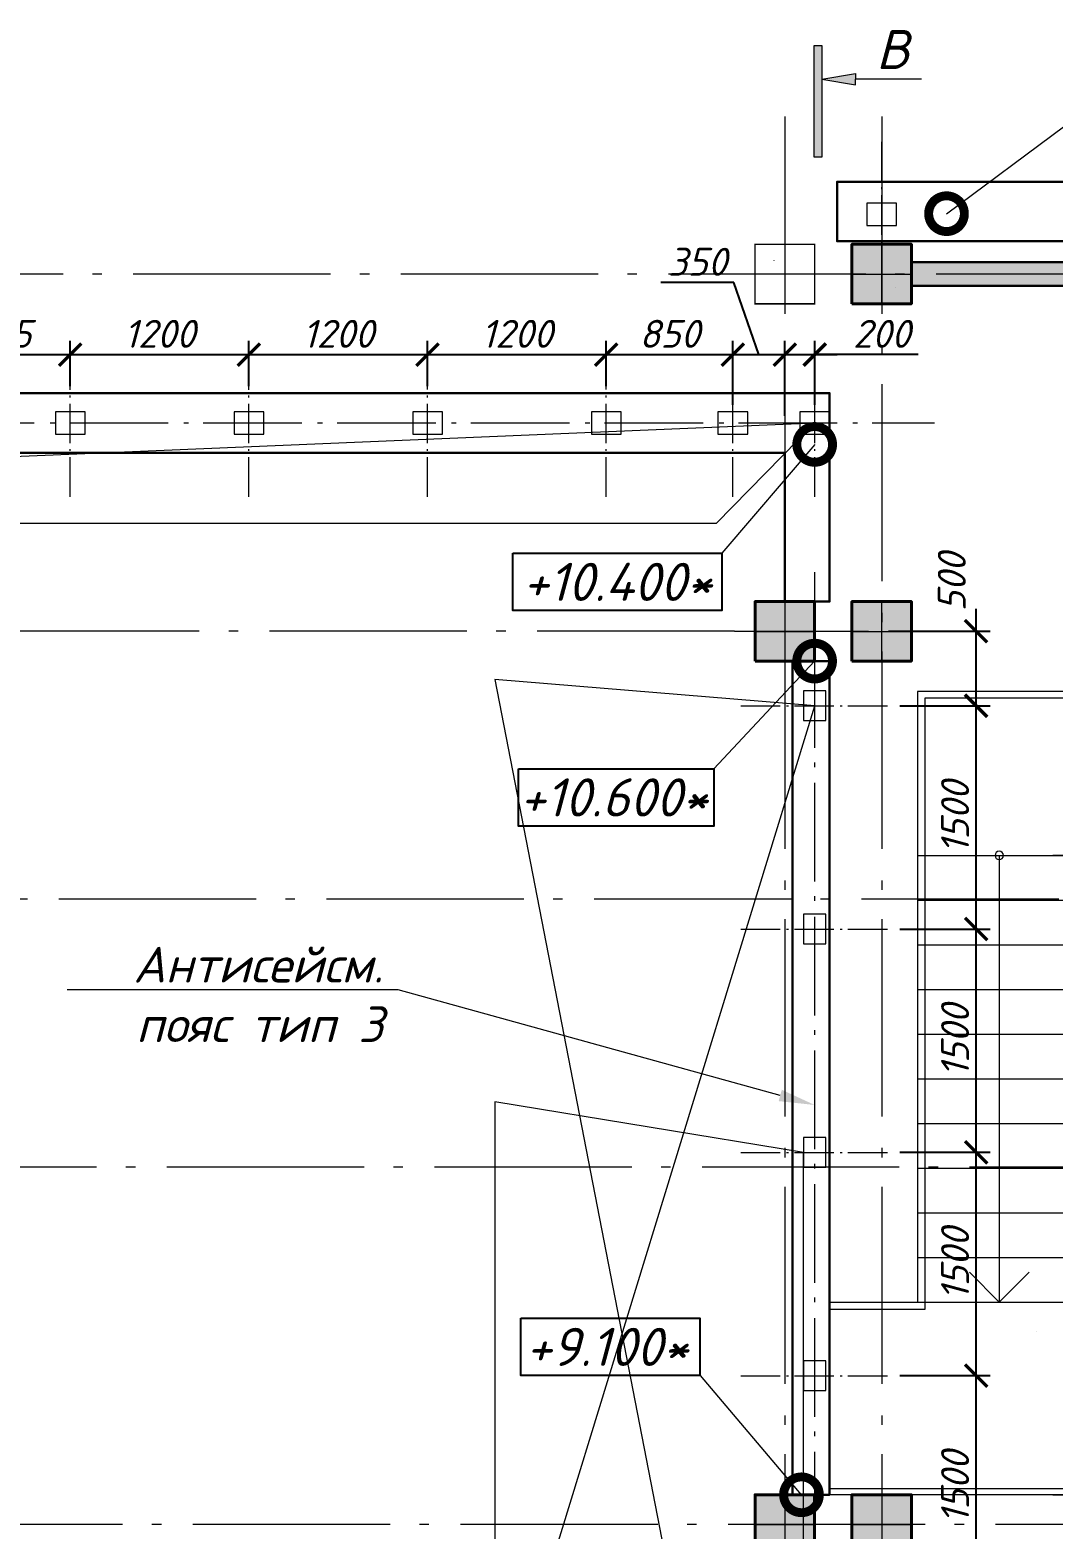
# Model space of a CAD drawing. Header units: millimetres. Extents: x -238377 to 196118, y -123284 to 30177.
# Drawn here: x -88593 to -81721, y -73240 to -63171 of the extents above; entities that cross this region are included whole.
import ezdxf
from ezdxf import colors
from ezdxf.entities.mleader import LeaderData, LeaderLine
from ezdxf.enums import TextEntityAlignment as Align
from ezdxf.math import Vec2, Vec3

# ---------------------------------------------------------------- set-up
doc = ezdxf.new("R2010")
doc.units = ezdxf.units.MM
doc.header["$MEASUREMENT"] = 0
doc.linetypes.add('Double Dashed', pattern=[1797.222233, 1325, -211.666656, 63.333344, -197.222233])
doc.linetypes.add('Штриховая', pattern=[5644.444466, 2822.222233, -2822.222233])
doc.layers.get('0').update_dxf_attribs({"lineweight": 5})
for name, color, linetype, lineweight in [('#Бетон', 10, 'Continuous', 15), ('#Выноски', 150, 'Continuous', 15), ('#размеры', 7, 'Continuous', 5), ('колонны_Ном._пера__94', 252, 'Continuous', 13), ('колонны_Ном._пера__99', 7, 'Continuous', 40), ('лестницы_Ном._пера__96', 7, 'Continuous', 13), ('оси_Ном._пера__96', 7, 'Continuous', 5), ('стены наруж_Ном._пера__97', 7, 'Continuous', 20), ('чертеж_Ном._пера__97', 7, 'Continuous', 20)]:
    doc.layers.add(name, color=color, linetype=linetype, lineweight=lineweight)
for name, color, linetype in [('#стены внутр', 152, 'Continuous'), ('#стены наруж', 7, 'Continuous'), ('колонны', 7, 'Continuous'), ('оси', 7, 'Continuous'), ('текст', 7, 'Continuous')]:
    doc.layers.add(name, color=color, linetype=linetype)
doc.styles.add('STEP PR', font='isocpeui.ttf')
doc.styles.add('СГЕНЕРИР_СТИЛЬ_3', font='gost_2_304-81_type.ttf')
doc.dimstyles.new('SPDS', dxfattribs={"dimscale": 10, "dimtxt": 2.5, "dimasz": 2, "dimexe": 1.25, "dimexo": 0.625, "dimtad": 1, "dimdec": 0, "dimrnd": 0.001, "dimtxsty": 'STEP PR', "dimblk": 'ARCHTICK', "dimcen": 2.5, "dimdle": 2, "dimclrd": 256, "dimclre": 256, "dimclrt": 7, "dimadec": 0, "dimazin": 2, "dimtfac": 0.75, "dimtdec": 0, "dimtmove": 1, "dimatfit": 3, "dimfxl": 1, "dimtolj": 1, "dimarcsym": 1})

# ---------------------------------------------------------------- blocks, each defined once
blk = doc.blocks.new('Колонна_15_1', base_point=(22379, 71856))
at = {"layer": 'колонны_Ном._пера__94', "linetype": 'Continuous', "true_color": 0x7d7d7d}
blk.add_hatch(color=8, dxfattribs=at).paths.add_polyline_path([(22179, 71647), (22579, 71647), (22579, 72047), (22179, 72047)])
blk.add_hatch(color=8, dxfattribs=at).paths.add_polyline_path([(22179, 71647), (22579, 71647), (22579, 72047), (22179, 72047)])
at = {"layer": 'колонны_Ном._пера__99', "linetype": 'Continuous', "flags": 128}
blk.add_lwpolyline([(22179, 71647), (22579, 71647), (22579, 72047), (22179, 72047)], close=True, dxfattribs=at)
at = {"layer": 'колонны_Ном._пера__99', "color": 8, "linetype": 'Continuous', "true_color": 0x737373, "flags": 128}
blk.add_lwpolyline([(22179, 71647), (22579, 71647), (22579, 72047), (22179, 72047)], close=True, dxfattribs=at)
at = {"layer": 'оси_Ном._пера__96', "color": 253, "lineweight": 5, "true_color": 0x9c9c9c}
for points in [[(22379, 72047), (22379, 71647)], [(22379, 72047), (22379, 71647)], [(22179, 71847), (22579, 71847)], [(22179, 71847), (22579, 71847)]]:
    blk.add_lwpolyline(points, dxfattribs=at)
blk = doc.blocks.new('л 4050h')
at = {"color": 8, "lineweight": 0, "true_color": 0x737373}
for centre, radius in [((2149, 4800), 28.2), ((1599, 1055), 45.6)]:
    blk.add_circle(centre, radius, dxfattribs=at)
at = {"layer": 'лестницы_Ном._пера__96', "color": 8, "lineweight": 0, "true_color": 0x737373}
for p, q in [((-101, 5900), (2699, 5900)), ((-101, 505), (-101, 5900)), ((2699, 5900), (2699, 1800)), ((-101, 4800), (999, 4800)), ((449, 4800), (249, 4600)), ((449, 1605), (449, 4800)), ((449, 4800), (649, 4600)), ((999, 1605), (999, 4800)), ((2699, 4800), (1599, 4800)), ((2149, 4800), (2149, 1800)), ((-101, 4500), (999, 4500)), ((2699, 4500), (1599, 4500)), ((-101, 4200), (999, 4200)), ((2699, 4200), (1599, 4200)), ((-101, 3900), (999, 3900)), ((2699, 3900), (1599, 3900)), ((-101, 3600), (999, 3600)), ((2699, 3600), (1599, 3600)), ((-101, 3300), (999, 3300)), ((2699, 3300), (1599, 3300)), ((-101, 3000), (999, 3000)), ((2699, 3000), (1599, 3000)), ((2699, 3000), (1599, 3000)), ((-101, 2700), (999, 2700)), ((2699, 2700), (1599, 2700)), ((-101, 2400), (999, 2400)), ((2698, 2400), (1599, 2400)), ((-101, 2100), (999, 2100)), ((2698, 2100), (1599, 2100)), ((2149, 1800), (1949, 2000)), ((2149, 1800), (2349, 2000)), ((-101, 1800), (999, 1800)), ((-161, 505), (-161, 1605)), ((99, 505), (99, 1605)), ((399, 505), (399, 1605)), ((699, 505), (699, 1605)), ((999, 505), (999, 1605)), ((1299, 505), (1299, 1605)), ((1599, 505), (1599, 1605)), ((1599, 505), (1599, 1604)), ((99, 1055), (299, 1255)), ((1599, 1055), (99, 1055)), ((99, 1055), (299, 855))]:
    blk.add_line(p, q, dxfattribs=at)
at = {"layer": 'лестницы_Ном._пера__96', "color": 8, "true_color": 0x737373}
for p, q in [((999, 4800), (1789, 4800)), ((99, 505), (99, 1605))]:
    blk.add_line(p, q, dxfattribs=at)
at = {"layer": 'лестницы_Ном._пера__96', "color": 8, "linetype": 'Continuous', "lineweight": 15, "true_color": 0x737373}
blk.add_line((3289, 1800), (1599, 1800), dxfattribs=at)
at = {"layer": 'лестницы_Ном._пера__96', "color": 8, "linetype": 'Штриховая', "lineweight": 0, "ltscale": 0.05, "true_color": 0x737373}
blk.add_line((-101, 600), (999, 600), dxfattribs=at)
at = {"layer": 'лестницы_Ном._пера__96', "color": 8, "linetype": 'Continuous', "true_color": 0x737373}
blk.add_line((1789, 505), (191, 505), dxfattribs=at)
at = {"layer": 'лестницы_Ном._пера__96', "color": 8, "lineweight": 0, "true_color": 0x737373}
for points in [[(-48, 1605), (-48, 5857), (2649, 5857), (2649, 1800), (2649, 1750), (3289, 1750)], [(999, 1605), (999, 545)]]:
    blk.add_lwpolyline(points, dxfattribs=at)
at = {"layer": 'лестницы_Ном._пера__96', "color": 8, "linetype": 'Continuous', "lineweight": 15, "true_color": 0x737373}
for points in [[(-161, 1605), (1599, 1605), (1599, 4800)], [(-161, 505), (1790, 505), (1790, 505), (3289, 505)]]:
    blk.add_lwpolyline(points, dxfattribs=at)
at = {"layer": 'лестницы_Ном._пера__96', "color": 8, "linetype": 'Continuous', "lineweight": 0, "true_color": 0x737373}
blk.add_lwpolyline([(3289, 505), (3289, 1800)], dxfattribs=at)
at = {"layer": 'лестницы_Ном._пера__96', "color": 8, "linetype": 'Continuous', "true_color": 0x737373}
blk.add_arc((1599, 2400), 0.5, 180, 270, dxfattribs=at)
at = {"layer": 'лестницы_Ном._пера__96', "color": 8, "lineweight": 0, "true_color": 0x737373}
blk.add_arc((2698, 2400), 0.5, 270, 0, dxfattribs=at)
at = {"layer": 'лестницы_Ном._пера__96', "color": 8, "linetype": 'Continuous', "true_color": 0x737373}
for centre, major_axis, start_param, end_param in [((1599, 1604), (0.354, 0.354), 5.497787, 7.068583), ((1899, 1604), (0.354, 0.354), 5.497787, 7.068583), ((1789, 505), (-0.354, 0.354), 2.356194, 3.926991)]:
    blk.add_ellipse(centre, major_axis=major_axis, ratio=1, start_param=start_param, end_param=end_param, dxfattribs=at)
at = {"layer": 'чертеж_Ном._пера__97', "color": 8, "lineweight": 0, "true_color": 0x737373, "flags": 128}
for points in [[(-161, 1561), (1654, 1561), (1654, 4850), (946, 4850), (946, 1605)], [(-161, 545), (3289, 545), (3289, 505)]]:
    blk.add_lwpolyline(points, dxfattribs=at)
blk = doc.blocks.new('Стандартный маркер сетки_16')
at = {"layer": 'оси_Ном._пера__96', "linetype": 'Double Dashed'}
blk.add_line((900, 0), (41068, 0), dxfattribs=at)
at = {"layer": 'оси_Ном._пера__96', "style": 'СГЕНЕРИР_СТИЛЬ_3'}
blk.add_attdef('AC_MarkerText_1', text='', height=350, rotation=180, dxfattribs=at).set_placement((-261, 270), align=Align.BOTTOM_LEFT)
blk = doc.blocks.new('A$C6E950B50')
at = {"layer": 'колонны_Ном._пера__94', "linetype": 'Continuous', "true_color": 0x737373}
blk.add_hatch(color=8, dxfattribs=at).paths.add_polyline_path([(-669, 56), (-669, 216), (-3769, 216), (-3769, 56)])
blk.add_hatch(color=8, dxfattribs=at).paths.add_polyline_path([(-669, 56), (-669, 216), (-3769, 216), (-3769, 56)])
at = {"layer": '#стены внутр', "lineweight": 30}
blk.add_lwpolyline([(-3769, 56), (-3769, 216), (-669, 216), (-669, 56), (-3769, 56)], dxfattribs=at)
at = {"layer": '#стены внутр', "color": 8, "lineweight": 30, "true_color": 0x737373}
blk.add_lwpolyline([(-3769, 56), (-3769, 216), (-669, 216), (-669, 56), (-3769, 56)], dxfattribs=at)
blk = doc.blocks.new('_ArchTick')
at = {"color": 0, "linetype": 'ByBlock', "const_width": 0.15}
blk.add_lwpolyline([(-0.5, -0.5), (0.5, 0.5)], dxfattribs=at)
blk = doc.blocks.new('*D333')
at = {"layer": '#размеры', "lineweight": -2, "transparency": 16777216}
for p, q in [((-89247, -65564), (-89247, -65259)), ((-88322, -65564), (-88322, -65259)), ((-89397, -65352), (-88172, -65352))]:
    blk.add_line(p, q, dxfattribs=at)
at = {"layer": 'Defpoints', "color": 0, "transparency": 16777216}
for p in [(-88322, -65352), (-89247, -65610), (-88322, -65610)]:
    blk.add_point(p, dxfattribs=at)
at = {"layer": '#размеры', "lineweight": -2, "transparency": 16777216, "xscale": 150, "yscale": 150, "zscale": 150, "rotation": 180}
blk.add_blockref('_ArchTick', (-89247, -65352), dxfattribs=at)
at = {"layer": '#размеры', "lineweight": -2, "transparency": 16777216, "xscale": 150, "yscale": 150, "zscale": 150}
blk.add_blockref('_ArchTick', (-88322, -65352), dxfattribs=at)
at = {"layer": '#размеры', "color": 7, "transparency": 16777216, "insert": (-88784, -65212), "char_height": 187.5, "attachment_point": 5, "style": 'STEP PR'}
blk.add_mtext('\\A1;925', dxfattribs=at)
blk = doc.blocks.new('*D334')
at = {"layer": '#размеры', "lineweight": -2, "transparency": 16777216}
for p, q in [((-88322, -65564), (-88322, -65259)), ((-87122, -65564), (-87122, -65259)), ((-88472, -65352), (-86972, -65352))]:
    blk.add_line(p, q, dxfattribs=at)
at = {"layer": 'Defpoints', "color": 0, "transparency": 16777216}
for p in [(-87122, -65352), (-88322, -65610), (-87122, -65610)]:
    blk.add_point(p, dxfattribs=at)
at = {"layer": '#размеры', "lineweight": -2, "transparency": 16777216, "xscale": 150, "yscale": 150, "zscale": 150, "rotation": 180}
blk.add_blockref('_ArchTick', (-88322, -65352), dxfattribs=at)
at = {"layer": '#размеры', "lineweight": -2, "transparency": 16777216, "xscale": 150, "yscale": 150, "zscale": 150}
blk.add_blockref('_ArchTick', (-87122, -65352), dxfattribs=at)
at = {"layer": '#размеры', "color": 7, "transparency": 16777216, "insert": (-87722, -65212), "char_height": 187.5, "attachment_point": 5, "style": 'STEP PR'}
blk.add_mtext('\\A1;1200', dxfattribs=at)
blk = doc.blocks.new('*D335')
at = {"layer": '#размеры', "lineweight": -2, "transparency": 16777216}
for p, q in [((-87122, -65564), (-87122, -65259)), ((-85922, -65563), (-85922, -65259)), ((-87272, -65352), (-85772, -65352))]:
    blk.add_line(p, q, dxfattribs=at)
at = {"layer": 'Defpoints', "color": 0, "transparency": 16777216}
for p in [(-85922, -65352), (-87122, -65610), (-85922, -65610)]:
    blk.add_point(p, dxfattribs=at)
at = {"layer": '#размеры', "lineweight": -2, "transparency": 16777216, "xscale": 150, "yscale": 150, "zscale": 150, "rotation": 180}
blk.add_blockref('_ArchTick', (-87122, -65352), dxfattribs=at)
at = {"layer": '#размеры', "lineweight": -2, "transparency": 16777216, "xscale": 150, "yscale": 150, "zscale": 150}
blk.add_blockref('_ArchTick', (-85922, -65352), dxfattribs=at)
at = {"layer": '#размеры', "color": 7, "transparency": 16777216, "insert": (-86522, -65212), "char_height": 187.5, "attachment_point": 5, "style": 'STEP PR'}
blk.add_mtext('\\A1;1200', dxfattribs=at)
blk = doc.blocks.new('*D336')
at = {"layer": '#размеры', "lineweight": -2, "transparency": 16777216}
for p, q in [((-85922, -65563), (-85922, -65259)), ((-84722, -65564), (-84722, -65259)), ((-86072, -65352), (-84572, -65352))]:
    blk.add_line(p, q, dxfattribs=at)
at = {"layer": 'Defpoints', "color": 0, "transparency": 16777216}
for p in [(-84722, -65352), (-85922, -65610), (-84722, -65610)]:
    blk.add_point(p, dxfattribs=at)
at = {"layer": '#размеры', "lineweight": -2, "transparency": 16777216, "xscale": 150, "yscale": 150, "zscale": 150, "rotation": 180}
blk.add_blockref('_ArchTick', (-85922, -65352), dxfattribs=at)
at = {"layer": '#размеры', "lineweight": -2, "transparency": 16777216, "xscale": 150, "yscale": 150, "zscale": 150}
blk.add_blockref('_ArchTick', (-84722, -65352), dxfattribs=at)
at = {"layer": '#размеры', "color": 7, "transparency": 16777216, "insert": (-85322, -65212), "char_height": 187.5, "attachment_point": 5, "style": 'STEP PR'}
blk.add_mtext('\\A1;1200', dxfattribs=at)
blk = doc.blocks.new('*D337')
at = {"layer": '#размеры', "lineweight": -2, "transparency": 16777216}
for p, q in [((-84722, -65564), (-84722, -65259)), ((-83872, -65688), (-83872, -65259)), ((-84872, -65352), (-83722, -65352))]:
    blk.add_line(p, q, dxfattribs=at)
at = {"layer": 'Defpoints', "color": 0, "transparency": 16777216}
for p in [(-83872, -65352), (-84722, -65610), (-83872, -65735)]:
    blk.add_point(p, dxfattribs=at)
at = {"layer": '#размеры', "lineweight": -2, "transparency": 16777216, "xscale": 150, "yscale": 150, "zscale": 150, "rotation": 180}
blk.add_blockref('_ArchTick', (-84722, -65352), dxfattribs=at)
at = {"layer": '#размеры', "lineweight": -2, "transparency": 16777216, "xscale": 150, "yscale": 150, "zscale": 150}
blk.add_blockref('_ArchTick', (-83872, -65352), dxfattribs=at)
at = {"layer": '#размеры', "color": 7, "transparency": 16777216, "insert": (-84297, -65212), "char_height": 187.5, "attachment_point": 5, "style": 'STEP PR'}
blk.add_mtext('\\A1;850', dxfattribs=at)
blk = doc.blocks.new('*D338')
at = {"layer": '#размеры', "lineweight": -2, "transparency": 16777216}
for p, q in [((-83864, -64868), (-84356, -64868)), ((-83697, -65352), (-83864, -64868)), ((-83872, -65688), (-83872, -65259)), ((-83522, -65764), (-83522, -65259)), ((-84022, -65352), (-83372, -65352))]:
    blk.add_line(p, q, dxfattribs=at)
at = {"layer": 'Defpoints', "color": 0, "transparency": 16777216}
for p in [(-83522, -65352), (-83872, -65735), (-83522, -65810)]:
    blk.add_point(p, dxfattribs=at)
at = {"layer": '#размеры', "lineweight": -2, "transparency": 16777216, "xscale": 150, "yscale": 150, "zscale": 150, "rotation": 180}
blk.add_blockref('_ArchTick', (-83872, -65352), dxfattribs=at)
at = {"layer": '#размеры', "lineweight": -2, "transparency": 16777216, "xscale": 150, "yscale": 150, "zscale": 150}
blk.add_blockref('_ArchTick', (-83522, -65352), dxfattribs=at)
at = {"layer": '#размеры', "color": 7, "transparency": 16777216, "insert": (-84110, -64728), "char_height": 187.5, "attachment_point": 5, "style": 'STEP PR'}
blk.add_mtext('\\A1;350', dxfattribs=at)
blk = doc.blocks.new('_DotSmall')
at = {"color": 0, "linetype": 'ByBlock', "const_width": 0.5}
blk.add_lwpolyline([(-0.0625, 0, 1), (0.0625, 0, 1)], format="xyb", close=True, dxfattribs=at)
blk = doc.blocks.new('*D359')
at = {"layer": '#размеры', "lineweight": -2, "transparency": 16777216}
for p, q in [((-83522, -65764), (-83522, -65259)), ((-83322, -65688), (-83322, -65259)), ((-83672, -65352), (-83172, -65352)), ((-82626, -65352), (-83322, -65352))]:
    blk.add_line(p, q, dxfattribs=at)
at = {"layer": 'Defpoints', "color": 0, "transparency": 16777216}
for p in [(-83322, -65352), (-83322, -65735), (-83522, -65810)]:
    blk.add_point(p, dxfattribs=at)
at = {"layer": '#размеры', "lineweight": -2, "transparency": 16777216, "xscale": 150, "yscale": 150, "zscale": 150, "rotation": 180}
blk.add_blockref('_ArchTick', (-83522, -65352), dxfattribs=at)
at = {"layer": '#размеры', "lineweight": -2, "transparency": 16777216, "xscale": 150, "yscale": 150, "zscale": 150}
blk.add_blockref('_ArchTick', (-83322, -65352), dxfattribs=at)
at = {"layer": '#размеры', "color": 7, "transparency": 16777216, "insert": (-82872, -65212), "char_height": 187.5, "attachment_point": 5, "style": 'STEP PR'}
blk.add_mtext('\\A1;200', dxfattribs=at)
blk = doc.blocks.new('*D364')
at = {"layer": '#размеры', "lineweight": -2, "transparency": 16777216}
for p, q in [((-82238, -73860), (-82238, -72060)), ((-82751, -72210), (-82144, -72210)), ((-82751, -73710), (-82144, -73710))]:
    blk.add_line(p, q, dxfattribs=at)
at = {"layer": 'Defpoints', "color": 0, "transparency": 16777216}
for p in [(-82798, -72210), (-82238, -72210), (-82798, -73710)]:
    blk.add_point(p, dxfattribs=at)
at = {"layer": '#размеры', "lineweight": -2, "transparency": 16777216, "xscale": 150, "yscale": 150, "zscale": 150}
for p, rotation in [((-82238, -72210), 90), ((-82238, -73710), 270)]:
    blk.add_blockref('_ArchTick', p, dxfattribs=dict(at, rotation=rotation))
at = {"layer": '#размеры', "color": 7, "transparency": 16777216, "insert": (-82379, -72960), "char_height": 187.5, "attachment_point": 5, "rotation": 90, "style": 'STEP PR'}
blk.add_mtext('\\A1;1500', dxfattribs=at)
blk = doc.blocks.new('*D365')
at = {"layer": '#размеры', "lineweight": -2, "transparency": 16777216}
for p, q in [((-82238, -72360), (-82238, -70560)), ((-82751, -70710), (-82144, -70710)), ((-82751, -72210), (-82144, -72210))]:
    blk.add_line(p, q, dxfattribs=at)
at = {"layer": 'Defpoints', "color": 0, "transparency": 16777216}
for p in [(-82798, -70710), (-82238, -70710), (-82798, -72210)]:
    blk.add_point(p, dxfattribs=at)
at = {"layer": '#размеры', "lineweight": -2, "transparency": 16777216, "xscale": 150, "yscale": 150, "zscale": 150}
for p, rotation in [((-82238, -70710), 90), ((-82238, -72210), 270)]:
    blk.add_blockref('_ArchTick', p, dxfattribs=dict(at, rotation=rotation))
at = {"layer": '#размеры', "color": 7, "transparency": 16777216, "insert": (-82379, -71460), "char_height": 187.5, "attachment_point": 5, "rotation": 90, "style": 'STEP PR'}
blk.add_mtext('\\A1;1500', dxfattribs=at)
blk = doc.blocks.new('*D366')
at = {"layer": '#размеры', "lineweight": -2, "transparency": 16777216}
for p, q in [((-82238, -70860), (-82238, -69060)), ((-82751, -69210), (-82144, -69210)), ((-82751, -70710), (-82144, -70710))]:
    blk.add_line(p, q, dxfattribs=at)
at = {"layer": 'Defpoints', "color": 0, "transparency": 16777216}
for p in [(-82798, -69210), (-82238, -69210), (-82798, -70710)]:
    blk.add_point(p, dxfattribs=at)
at = {"layer": '#размеры', "lineweight": -2, "transparency": 16777216, "xscale": 150, "yscale": 150, "zscale": 150}
for p, rotation in [((-82238, -69210), 90), ((-82238, -70710), 270)]:
    blk.add_blockref('_ArchTick', p, dxfattribs=dict(at, rotation=rotation))
at = {"layer": '#размеры', "color": 7, "transparency": 16777216, "insert": (-82379, -69960), "char_height": 187.5, "attachment_point": 5, "rotation": 90, "style": 'STEP PR'}
blk.add_mtext('\\A1;1500', dxfattribs=at)
blk = doc.blocks.new('*D367')
at = {"layer": '#размеры', "lineweight": -2, "transparency": 16777216}
for p, q in [((-82238, -69360), (-82238, -67560)), ((-82751, -67710), (-82144, -67710)), ((-82751, -69210), (-82144, -69210))]:
    blk.add_line(p, q, dxfattribs=at)
at = {"layer": 'Defpoints', "color": 0, "transparency": 16777216}
for p in [(-82798, -67710), (-82238, -67710), (-82798, -69210)]:
    blk.add_point(p, dxfattribs=at)
at = {"layer": '#размеры', "lineweight": -2, "transparency": 16777216, "xscale": 150, "yscale": 150, "zscale": 150}
for p, rotation in [((-82238, -67710), 90), ((-82238, -69210), 270)]:
    blk.add_blockref('_ArchTick', p, dxfattribs=dict(at, rotation=rotation))
at = {"layer": '#размеры', "color": 7, "transparency": 16777216, "insert": (-82379, -68460), "char_height": 187.5, "attachment_point": 5, "rotation": 90, "style": 'STEP PR'}
blk.add_mtext('\\A1;1500', dxfattribs=at)
blk = doc.blocks.new('*D368')
at = {"layer": '#размеры', "lineweight": -2, "transparency": 16777216}
for p, q in [((-82238, -67860), (-82238, -67060)), ((-82825, -67210), (-82144, -67210)), ((-82751, -67710), (-82144, -67710))]:
    blk.add_line(p, q, dxfattribs=at)
at = {"layer": 'Defpoints', "color": 0, "transparency": 16777216}
for p in [(-82872, -67210), (-82238, -67210), (-82798, -67710)]:
    blk.add_point(p, dxfattribs=at)
at = {"layer": '#размеры', "lineweight": -2, "transparency": 16777216, "xscale": 150, "yscale": 150, "zscale": 150}
for p, rotation in [((-82238, -67210), 90), ((-82238, -67710), 270)]:
    blk.add_blockref('_ArchTick', p, dxfattribs=dict(at, rotation=rotation))
at = {"layer": '#размеры', "color": 7, "transparency": 16777216, "insert": (-82401, -66880), "char_height": 187.5, "attachment_point": 5, "rotation": 90, "style": 'STEP PR'}
blk.add_mtext('\\A1;500', dxfattribs=at)
blk = doc.blocks.new('*U251')
at = {"linetype": 'ByBlock', "ltscale": 100}
h = blk.add_hatch(color=256, dxfattribs=at)
h.dxf.hatch_style = 1
h.paths.add_polyline_path([(35, 1000), (-35, 1000), (-35, 0), (35, 0)])
h = blk.add_hatch(color=256, dxfattribs=at)
h.dxf.hatch_style = 1
h.paths.add_polyline_path([(335, 750), (335, 700), (335, 650), (35, 700)])
for p, q in [((-35, 1000), (35, 1000)), ((-35, 0), (-35, 1000)), ((35, 1000), (35, 0)), ((35, 700), (335, 750)), ((35, 700), (335, 650)), ((335, 750), (335, 700)), ((335, 650), (335, 700)), ((35, 0), (-35, 0))]:
    blk.add_line(p, q, dxfattribs=at)
at = {"linetype": 'ByBlock', "ltscale": 100, "extrusion": (0, 1, 0), "elevation": 700}
blk.add_lwpolyline([(-925, 0), (-335, 0)], dxfattribs=at)
at = {"ltscale": 100, "style": 'STEP PR'}
blk.add_attdef('Nv', text='', height=350, dxfattribs=at).set_placement((781, 790), align=Align.RIGHT)

msp = doc.modelspace()

# ---------------------------------------------------------------- linework, layer by layer
at = {"layer": '#Бетон'}
for points in [[(-82971.9, -64485.4), (-82771.9, -64485.4), (-82771.9, -64335.4), (-82971.9, -64335.4)], [(-88421.6, -65885.4), (-88221.6, -65885.4), (-88221.6, -65735.4), (-88421.6, -65735.4)], [(-87221.6, -65885.4), (-87021.6, -65885.4), (-87021.6, -65735.4), (-87221.6, -65735.4)], [(-86021.6, -65885.2), (-85821.6, -65885.2), (-85821.6, -65735.2), (-86021.6, -65735.2)], [(-84821.6, -65885.2), (-84621.6, -65885.2), (-84621.6, -65735.2), (-84821.6, -65735.2)], [(-83971.6, -65885.2), (-83771.6, -65885.2), (-83771.6, -65735.2), (-83971.6, -65735.2)], [(-83421.9, -65885.2), (-83221.9, -65885.2), (-83221.9, -65735.2), (-83421.9, -65735.2)], [(-83396.9, -67610.4), (-83396.9, -67810.4), (-83246.9, -67810.4), (-83246.9, -67610.4)], [(-83396.9, -69110.4), (-83396.9, -69310.4), (-83246.9, -69310.4), (-83246.9, -69110.4)], [(-83396.9, -70610.4), (-83396.9, -70810.4), (-83246.9, -70810.4), (-83246.9, -70610.4)], [(-83396.9, -72110.4), (-83396.9, -72310.4), (-83246.9, -72310.4), (-83246.9, -72110.4)]]:
    msp.add_lwpolyline(points, close=True, dxfattribs=at)
at = {"layer": '#стены наруж', "lineweight": 30}
for points in [[(-72195.8, -64190.4), (-83171.9, -64190.4), (-83171.9, -64590.4), (-79571.7, -64590.4)], [(-83222, -65610.4), (-83222, -65610.4), (-83222, -65610.4), (-83222, -65610.4), (-83222, -65610.4), (-114142.2, -65610.4)], [(-113742.2, -66010.4), (-83522, -66010.4), (-83521.9, -67010.4), (-83222, -67010.4), (-83222, -65610.4)], [(-83222, -67410.4), (-83221.9, -73010.4), (-83471.9, -73010.4), (-83471.9, -67410.4), (-83222, -67410.4)]]:
    msp.add_lwpolyline(points, dxfattribs=at)
at = {"layer": 'оси', "color": 9, "linetype": 'Штриховая', "lineweight": 13, "ltscale": 0.05, "true_color": 0xc4c4c4, "const_width": 10}
msp.add_lwpolyline([(-83722.5, -64610.4), (-83322.5, -64610.4), (-83322.5, -65010.4), (-83722.5, -65010.4)], close=True, dxfattribs=at)
at = {"layer": 'оси_Ном._пера__96', "linetype": 'Double Dashed'}
for p, q in [((-83521.9, -63752.2), (-83521.9, -82481.6)), ((-82871.9, -63752.2), (-82871.9, -82471.9)), ((-72195.8, -64810.4), (-116141.3, -64810.4)), ((-83860.8, -67210.4), (-116141.3, -67210.4)), ((-83860.8, -67210.4), (-82960.8, -67210.4)), ((-52201, -70810.4), (-114353.2, -70810.4)), ((-52026.2, -73210.4), (-116141.3, -73210.4))]:
    msp.add_line(p, q, dxfattribs=at)
at = {"layer": 'оси_Ном._пера__96', "linetype": 'Double Dashed', "ltscale": 0.2}
for points in [[(-82871.9, -64906.1), (-82871.9, -63886.6)], [(-88321.6, -66306.1), (-88321.6, -65286.6)], [(-87121.6, -66306.1), (-87121.6, -65286.6)], [(-85921.6, -66305.9), (-85921.6, -65286.4)], [(-84721.6, -66305.9), (-84721.6, -65286.4)], [(-83871.6, -66306.1), (-83871.6, -65286.6)], [(-83321.9, -66306.1), (-83321.9, -65286.6)], [(-83817.8, -67710.4), (-82798.3, -67710.4)], [(-83817.8, -69210.4), (-82798.3, -69210.4)], [(-83817.8, -70710.4), (-82798.3, -70710.4)], [(-83817.8, -72210.4), (-82798.3, -72210.4)]]:
    msp.add_lwpolyline(points, dxfattribs=at)
at = {"layer": 'оси_Ном._пера__96', "linetype": 'Double Dashed', "ltscale": 0.5}
for points in [[(-114387, -65810.4), (-82517.4, -65810.4)], [(-83321.9, -80573.3), (-83321.9, -66812.9)]]:
    msp.add_lwpolyline(points, dxfattribs=at)
at = {"layer": 'стены наруж_Ном._пера__97', "linetype": 'Continuous'}
for centre, start, end in [((-83596.4, -64720.9), 90, 180), ((-82782.4, -64899.9), 270, 0)]:
    msp.add_arc(centre, 0.5, start, end, dxfattribs=at)
at = {"layer": 'текст'}
for points in [[(-85349.4, -66686.1), (-83944.7, -66686.1), (-83944.7, -67070.1), (-85349.4, -67070.1), (-85349.4, -66686.1)], [(-85311.4, -68134.1), (-84000, -68134.1), (-84000, -68518.1), (-85311.4, -68518.1), (-85311.4, -68134.1)], [(-85295.1, -71824.7), (-84092.9, -71824.7), (-84092.9, -72208.7), (-85295.1, -72208.7), (-85295.1, -71824.7)]]:
    msp.add_lwpolyline(points, dxfattribs=at)

# ---------------------------------------------------------------- block references
at = {"layer": '#Выноски', "color": 5}
ref = msp.add_blockref('*U251', (-83299.1, -64026.3), dxfattribs=dict(at, xscale=0.75, yscale=0.75, zscale=0.75))
ref.add_attrib('Nv', 'В', dxfattribs={"layer": '0', "ltscale": 100, "height": 262.5, "style": 'STEP PR'}).set_placement((-82690.5, -63433.8), align=Align.RIGHT)
at = {"layer": '#стены наруж'}
msp.add_blockref('A$C6E950B50', (-78903.1, -64946.3), dxfattribs=at)
at = {"layer": 'колонны'}
for p in [(-82872.2, -64801.5), (-83522.2, -67201.5), (-82872.2, -67201.5), (-83522.2, -73201.5), (-82871.7, -73201.5)]:
    msp.add_blockref('Колонна_15_1', p, dxfattribs=at)
at = {"layer": 'лестницы_Ном._пера__96', "linetype": 'Continuous', "lineweight": 0, "xscale": -1, "zscale": 1000}
msp.add_blockref('л 4050h', (-79933, -73515.4), dxfattribs=at)
at = {"layer": 'оси', "color": 251, "linetype": 'Continuous', "lineweight": 13, "zscale": 1000, "rotation": 180}
msp.add_blockref('Стандартный маркер сетки_16', (-52026.2, -69010.4), dxfattribs=at)

# ---------------------------------------------------------------- texts
at = {"layer": 'текст', "style": 'STEP PR'}
for s, p in [('+10.400*', (-84647.8, -66878.1)), ('+10.600*', (-84672.7, -68326.1)), ('+9.100*', (-84717.1, -72016.7))]:
    msp.add_text(s, height=256, dxfattribs=at).set_placement(p, align=Align.MIDDLE_CENTER)

# ---------------------------------------------------------------- dimensions: what is measured, and where the dimension line sits
at = {"layer": '#размеры'}
for base, p1, p2, picture, middle in [((-83521.9, -65352.4), (-83871.6, -65735.2), (-83521.9, -65810.4), '*D338', (-83910.8, -64868.3)), ((-83321.9, -65352.4), (-83521.9, -65810.4), (-83321.9, -65735.2), '*D359', (-82871.9, -65369))]:
    dim = msp.add_linear_dim(base=base, p1=p1, p2=p2, dimstyle='SPDS', override={"dimscale": 75, "dimtxsty": 'STEP PR'}, dxfattribs=at)
    dim.commit()
    dim.dimension.update_dxf_attribs({"geometry": picture, "text_midpoint": middle, "dimtype": 160})
for base, p1, p2, picture, middle in [((-88321.6, -65352.4), (-89246.6, -65610.4), (-88321.6, -65610.4), '*D333', (-88784.1, -65211.8)), ((-87121.6, -65352.4), (-88321.6, -65610.4), (-87121.6, -65610.4), '*D334', (-87721.6, -65211.8)), ((-85921.6, -65352.4), (-87121.6, -65610.4), (-85921.6, -65610.3), '*D335', (-86521.6, -65211.8)), ((-84721.6, -65352.4), (-85921.6, -65610.3), (-84721.6, -65610.4), '*D336', (-85321.6, -65211.8)), ((-83871.6, -65352.4), (-84721.6, -65610.4), (-83871.6, -65735.2), '*D337', (-84296.6, -65211.8))]:
    dim = msp.add_linear_dim(base=base, p1=p1, p2=p2, dimstyle='SPDS', override={"dimscale": 75, "dimtxsty": 'STEP PR'}, dxfattribs=at)
    dim.commit()
    dim.dimension.update_dxf_attribs({"geometry": picture, "text_midpoint": middle})
dim = msp.add_linear_dim(base=(-82238, -67210.4), p1=(-82798.3, -67710.4), p2=(-82872.2, -67210.4), angle=90, dimstyle='SPDS', override={"dimscale": 75, "dimtxsty": 'STEP PR'}, dxfattribs=at)
dim.commit()
dim.dimension.update_dxf_attribs({"geometry": '*D368', "text_midpoint": (-82260.5, -66880.2), "dimtype": 160})
for base, p1, p2, picture, middle in [((-82238, -67710.4), (-82798.3, -69210.4), (-82798.3, -67710.4), '*D367', (-82378.6, -68460.4)), ((-82238, -69210.4), (-82798.3, -70710.4), (-82798.3, -69210.4), '*D366', (-82378.6, -69960.4)), ((-82238, -70710.4), (-82798.3, -72210.4), (-82798.3, -70710.4), '*D365', (-82378.6, -71460.4)), ((-82238, -72210.4), (-82798.3, -73710.4), (-82798.3, -72210.4), '*D364', (-82378.6, -72960.4))]:
    dim = msp.add_linear_dim(base=base, p1=p1, p2=p2, angle=90, dimstyle='SPDS', override={"dimscale": 75, "dimtxsty": 'STEP PR'}, dxfattribs=at)
    dim.commit()
    dim.dimension.update_dxf_attribs({"geometry": picture, "text_midpoint": middle})

# ---------------------------------------------------------------- leaders
at = {"layer": '#Выноски'}
ml = msp.add_multileader_mtext('Standard', dxfattribs=at)
ml.set_content('\\A1; ', color=256, style='STEP PR')
ml.set_leader_properties(color=256, linetype='ByLayer', lineweight=-1)
ml.set_arrow_properties(name='DOTSMALL')
ml.build(insert=Vec2(0, 0))
ml.multileader.update_dxf_attribs({"text_left_attachment_type": 6, "text_right_attachment_type": 6, "dogleg_length": 0, "arrow_head_size": 480, "scale": 0.8})
ctx = ml.context
ctx.base_point, ctx.scale, ctx.char_height, ctx.arrow_head_size, ctx.landing_gap_size, ctx.plane_origin = Vec3(-81640.7, -63815.5), 0.8, 480, 480, 200, Vec3(-23878.9, -111909.5)
ctx.left_attachment, ctx.right_attachment, ctx.text_align_type = 6, 6, 1
notes = []
notes.append((ctx, [(0, (1, 1, 0), (-81640.7, -63815.5), (1, 0), 0, [(1, [(-82436.4, -64405.1)], 0, [])])]))
ctx.mtext.insert, ctx.mtext.rotation, ctx.mtext.width, ctx.mtext.defined_height, ctx.mtext.alignment, ctx.mtext.flow_direction = Vec3(-81291.6, -63335.5), 6.2831853, 1386.881, 464.8, 2, 5
ml = msp.add_multileader_mtext('Standard', dxfattribs=at)
ml.set_content('\\A1;Зд-18\\PМН113-6', color=256, style='STEP PR')
ml.set_leader_properties(color=256, linetype='ByLayer', lineweight=-1)
ml.build(insert=Vec2(0, 0))
ml.multileader.update_dxf_attribs({"text_left_attachment_type": 6, "text_right_attachment_type": 6, "dogleg_length": 0, "arrow_head_size": 180, "scale": 0.75})
ctx = ml.context
ctx.base_point, ctx.scale, ctx.char_height, ctx.arrow_head_size, ctx.landing_gap_size, ctx.plane_origin = Vec3(-113613.5, -66485.8), 0.75, 180, 180, 75, Vec3(-107022.7, -80180.6)
ctx.left_attachment, ctx.right_attachment, ctx.text_align_type = 6, 6, 2
notes.append((ctx, [(1, (1, 1, 0), (-112555.3, -66485.8), (-1, 0), 0, [(2, [(-112321.6, -65885.4), (-99121.6, -65885.4), (-99398.3, -66485.8), (-83321.9, -65810.4), (-83983.1, -66485.8)], 0, [])])]))
ctx.mtext.insert, ctx.mtext.rotation, ctx.mtext.defined_height, ctx.mtext.alignment, ctx.mtext.flow_direction = Vec3(-112630.3, -66269.8), 6.2831853, 301.3, 3, 5
ml = msp.add_multileader_mtext('Standard', dxfattribs=at)
ml.set_content('\\A1; ', color=256, style='STEP PR')
ml.set_leader_properties(color=256, linetype='ByLayer', lineweight=-1)
ml.set_arrow_properties(name='DOTSMALL')
ml.build(insert=Vec2(0, 0))
ml.multileader.update_dxf_attribs({"text_left_attachment_type": 6, "text_right_attachment_type": 6, "dogleg_length": 0, "arrow_head_size": 480, "scale": 0.8})
ctx = ml.context
ctx.base_point, ctx.scale, ctx.char_height, ctx.arrow_head_size, ctx.landing_gap_size, ctx.plane_origin = Vec3(-84642.9, -66686.1), 0.8, 480, 480, 200, Vec3(-25645.6, -112471.4)
ctx.left_attachment, ctx.right_attachment, ctx.text_align_type = 6, 6, 1
notes.append((ctx, [(1, (1, 1, 0), (-83944.7, -66686.1), (-1, 0), 0, [(1, [(-83321.9, -65954.9)], 0, [])])]))
ctx.mtext.insert, ctx.mtext.rotation, ctx.mtext.width, ctx.mtext.defined_height, ctx.mtext.alignment, ctx.mtext.flow_direction = Vec3(-84293.8, -66206.1), 6.2831853, 1386.881, 464.8, 2, 5
ml = msp.add_multileader_mtext('Standard', dxfattribs=at)
ml.set_content('\\A1; ', color=256, style='STEP PR')
ml.set_leader_properties(color=256, linetype='ByLayer', lineweight=-1)
ml.set_arrow_properties(name='DOTSMALL')
ml.build(insert=Vec2(0, 0))
ml.multileader.update_dxf_attribs({"text_left_attachment_type": 6, "text_right_attachment_type": 6, "dogleg_length": 0, "arrow_head_size": 480, "scale": 0.8})
ctx = ml.context
ctx.base_point, ctx.scale, ctx.char_height, ctx.arrow_head_size, ctx.landing_gap_size, ctx.plane_origin = Vec3(-84698.1, -68134.1), 0.8, 480, 480, 200, Vec3(-26062, -116978.8)
ctx.left_attachment, ctx.right_attachment, ctx.text_align_type = 6, 6, 1
notes.append((ctx, [(1, (1, 1, 0), (-84000, -68134.1), (-1, 0), 0, [(1, [(-83322.2, -67410.4)], 0, [])])]))
ctx.mtext.insert, ctx.mtext.rotation, ctx.mtext.width, ctx.mtext.defined_height, ctx.mtext.alignment, ctx.mtext.flow_direction = Vec3(-84349, -67654.1), 6.2831853, 1386.881, 464.8, 2, 5
ml = msp.add_multileader_mtext('Standard', dxfattribs=at)
ml.set_content('\\A1;Зд-18\\PМН113-6\\~\\~  ', color=256, style='STEP PR')
ml.set_leader_properties(color=256, linetype='ByLayer', lineweight=-1)
ml.build(insert=Vec2(0, 0))
ml.multileader.update_dxf_attribs({"text_left_attachment_type": 6, "text_right_attachment_type": 6, "dogleg_length": 0, "arrow_head_size": 180, "scale": 0.75})
ctx = ml.context
ctx.base_point, ctx.scale, ctx.char_height, ctx.arrow_head_size, ctx.landing_gap_size, ctx.plane_origin, ctx.plane_x_axis, ctx.plane_y_axis = Vec3(-85469.9, -78954), 0.75, 180, 180, 75, Vec3(-72034.4, -72472.7), Vec3(0, 1), Vec3(-1, 0)
ctx.left_attachment, ctx.right_attachment, ctx.text_align_type = 6, 6, 2
notes.append((ctx, [(1, (1, 1, 0), (-85469.9, -77791.9), (0, -1), 0, [(3, [(-83321.9, -75210.4), (-85469.9, -74710), (-83321.9, -67710.4), (-85469.9, -67533.3), (-83396.9, -78210.4), (-83396.9, -70710.4), (-85469.9, -70371.9)], 0, [])])]))
ctx.mtext.insert, ctx.mtext.text_direction, ctx.mtext.rotation, ctx.mtext.defined_height, ctx.mtext.alignment, ctx.mtext.flow_direction = Vec3(-85685.9, -77866.9), Vec3(0, 1), 1.5707963, 301.3, 3, 5
ml = msp.add_multileader_mtext('Standard', dxfattribs=at)
ml.set_content('Антисейсм.\\Pпояс{\\A1; тип 3     } ', color=256, style='STEP PR')
ml.set_leader_properties(color=256, linetype='ByLayer', lineweight=-1)
ml.build(insert=Vec2(0, 0))
ml.multileader.update_dxf_attribs({"text_left_attachment_type": 6, "text_right_attachment_type": 6, "dogleg_length": 0, "arrow_head_size": 240})
ctx = ml.context
ctx.base_point, ctx.char_height, ctx.arrow_head_size, ctx.landing_gap_size, ctx.plane_origin = Vec3(-88047.3, -69617.4), 240, 240, 100, Vec3(-78683.2, -83607.7)
ctx.left_attachment, ctx.right_attachment, ctx.text_align_type = 6, 6, 2
notes.append((ctx, [(1, (1, 1, 0), (-86119.3, -69617.4), (-1, 0), 0, [(0, [(-83322, -70392)], 0, [])])]))
ctx.mtext.insert, ctx.mtext.rotation, ctx.mtext.defined_height, ctx.mtext.alignment, ctx.mtext.flow_direction = Vec3(-86219.3, -69329.4), 6.2831853, 130.9, 3, 5
ml = msp.add_multileader_mtext('Standard', dxfattribs=at)
ml.set_content('\\A1; ', color=256, style='STEP PR')
ml.set_leader_properties(color=256, linetype='ByLayer', lineweight=-1)
ml.set_arrow_properties(name='DOTSMALL')
ml.build(insert=Vec2(0, 0))
ml.multileader.update_dxf_attribs({"text_left_attachment_type": 6, "text_right_attachment_type": 6, "dogleg_length": 0, "arrow_head_size": 480, "scale": 0.8})
ctx = ml.context
ctx.base_point, ctx.scale, ctx.char_height, ctx.arrow_head_size, ctx.landing_gap_size, ctx.plane_origin = Vec3(-84786.6, -72208.7), 0.8, 480, 480, 200, Vec3(-26150.5, -121053.4)
ctx.left_attachment, ctx.right_attachment, ctx.text_align_type = 6, 6, 1
notes.append((ctx, [(1, (1, 1, 0), (-84088.5, -72208.7), (-1, 0), 0, [(1, [(-83410.7, -73010.4)], 0, [])])]))
ctx.mtext.insert, ctx.mtext.rotation, ctx.mtext.width, ctx.mtext.defined_height, ctx.mtext.alignment, ctx.mtext.flow_direction = Vec3(-84437.6, -71728.7), 6.2831853, 1386.881, 464.8, 2, 5
for ctx, leaders in notes:
    for number, flags, end, landing, length, lines in leaders:
        leader = LeaderData()
        leader.index, (leader.has_last_leader_line, leader.has_dogleg_vector, leader.attachment_direction) = number, flags
        leader.last_leader_point, leader.dogleg_vector, leader.dogleg_length = Vec3(end), Vec3(landing), length
        for number, points, colour, breaks in lines:
            line = LeaderLine()
            line.index, line.vertices, line.color, line.breaks = number, Vec3.list(points), colors.encode_raw_color(colour), breaks
            leader.lines.append(line)
        ctx.leaders.append(leader)

doc.saveas('drawing.dxf')
